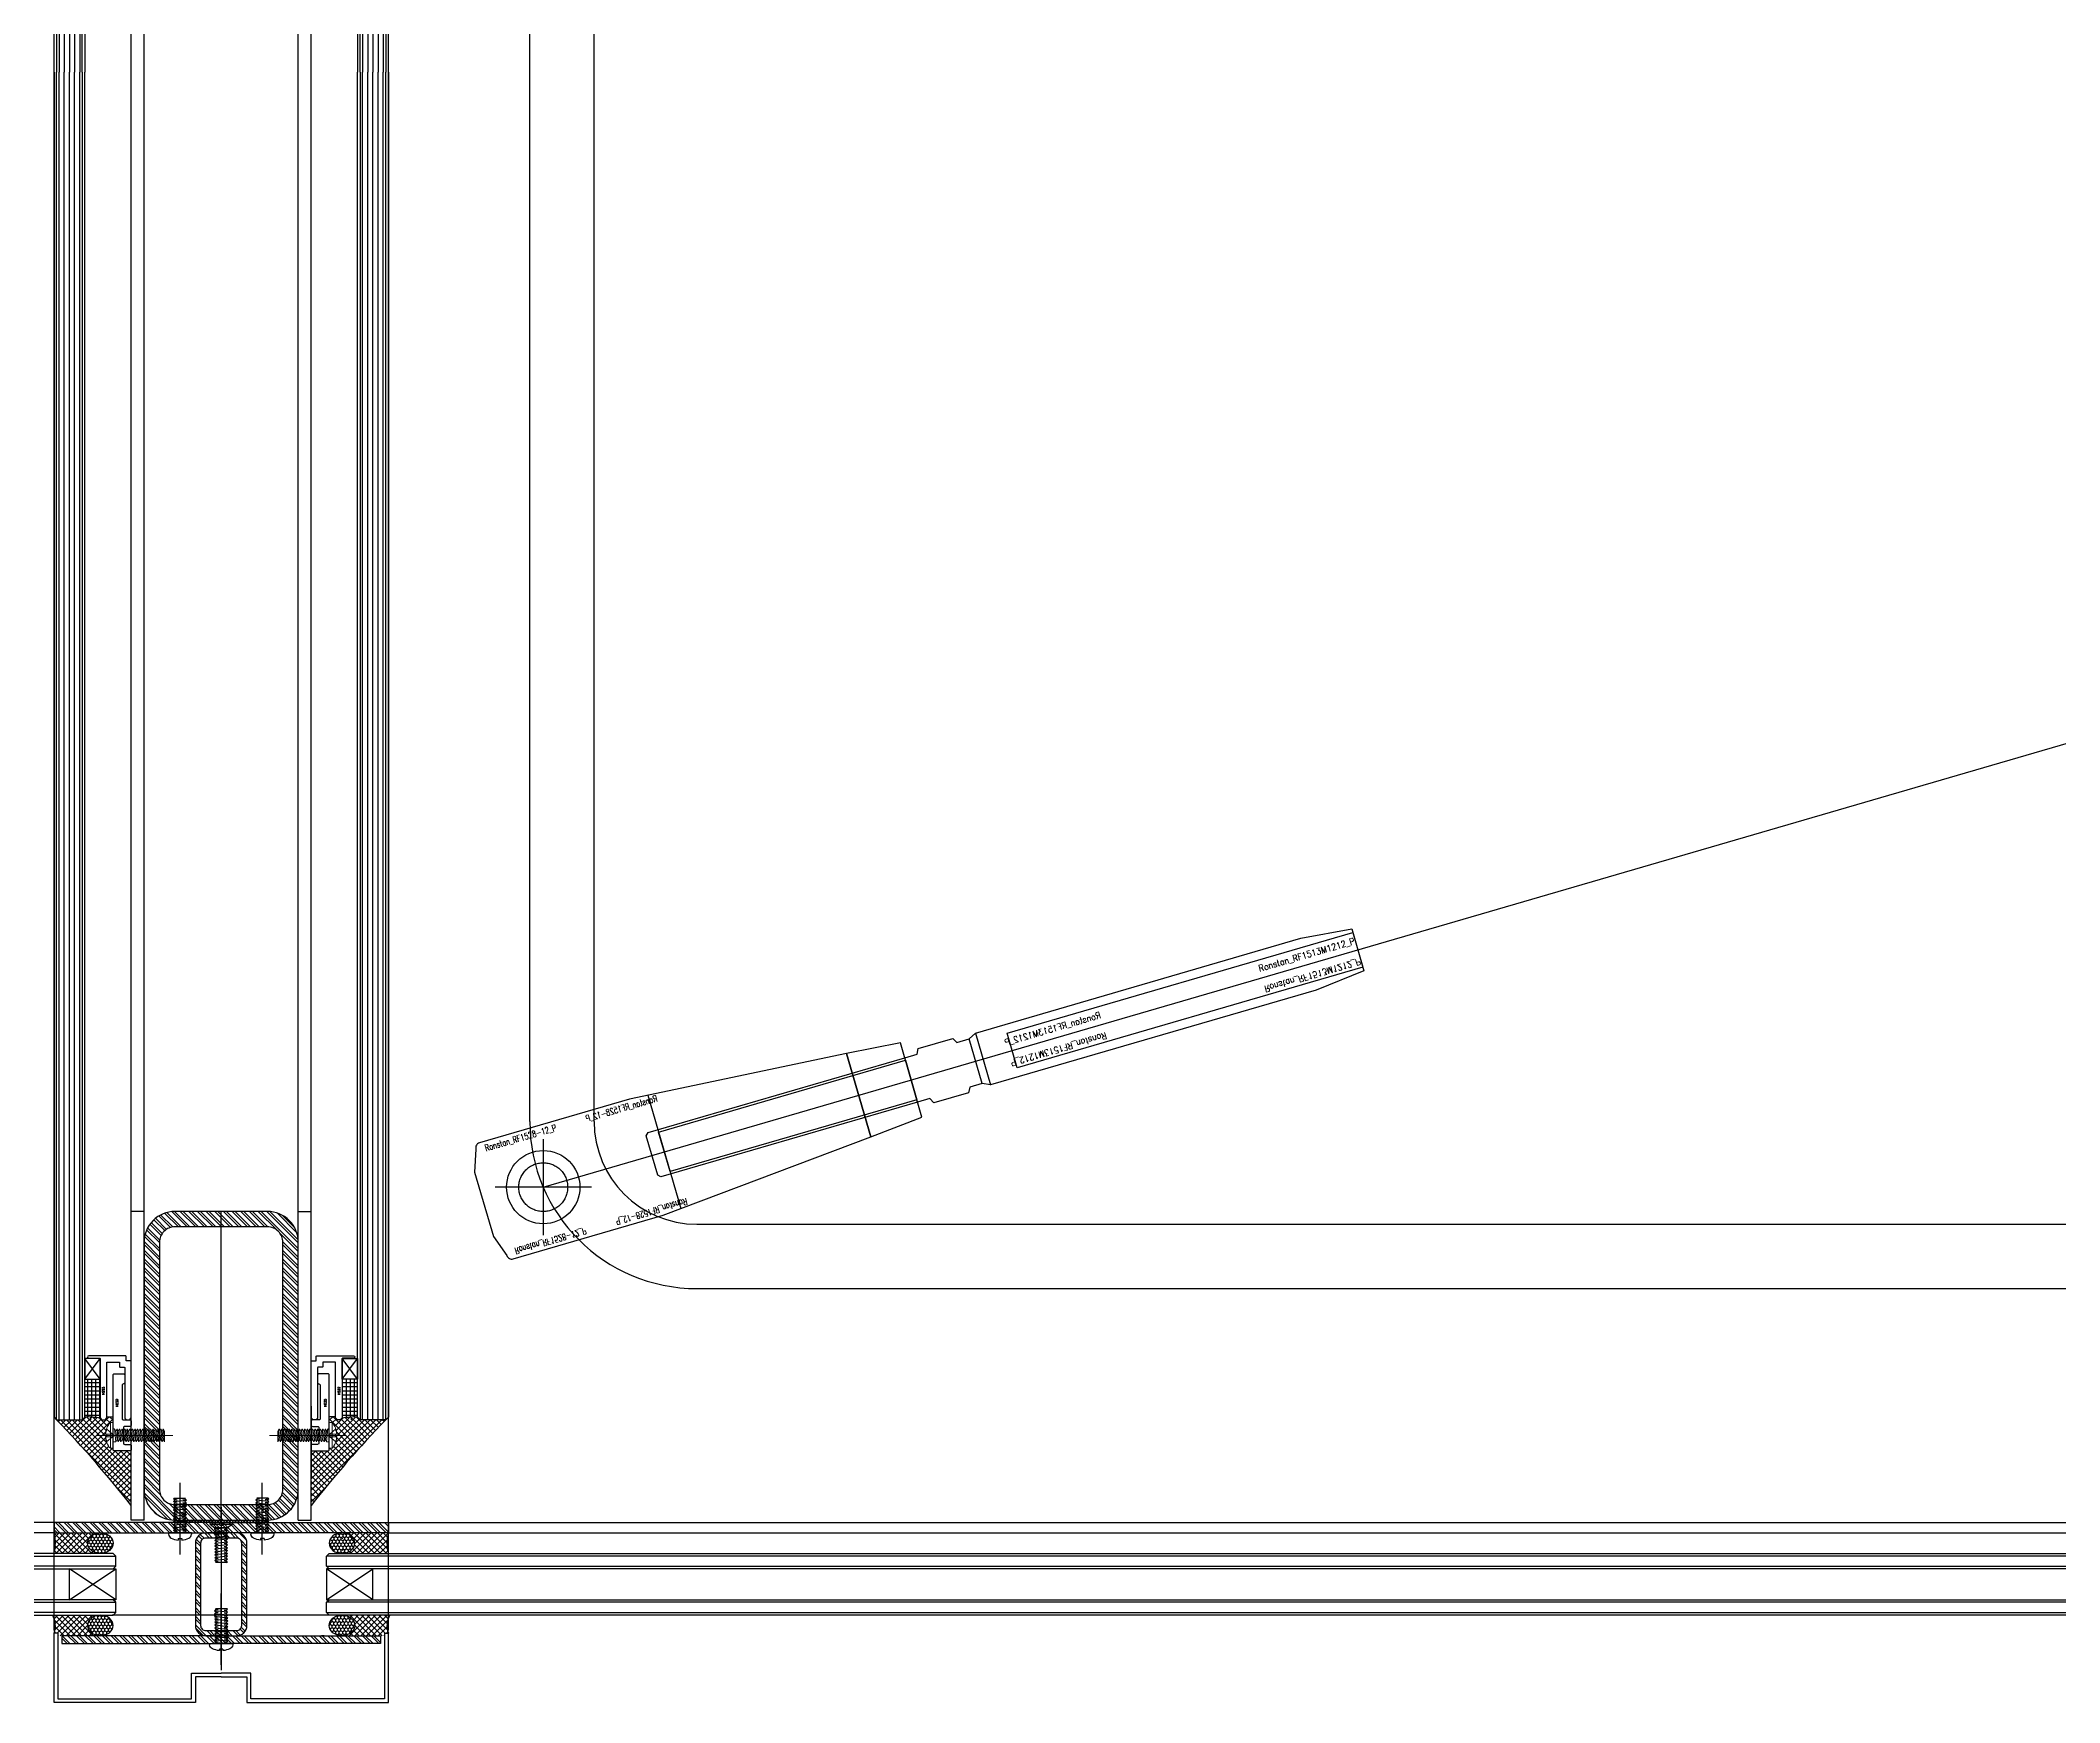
# Model space of a CAD drawing. Extents: x -163000 to 184253, y -124935 to 90032.
# Drawn here: x -119320 to -118535, y 34486 to 35132 of the extents above; entities that cross this region are included whole.
import ezdxf
from ezdxf.enums import TextEntityAlignment as Align

# ---------------------------------------------------------------- set-up
doc = ezdxf.new("R2010")
doc.units = 0
doc.header["$LTSCALE"] = 1000
doc.header["$MEASUREMENT"] = 0
doc.linetypes.add('CENTER', pattern=[2, 1.25, -0.25, 0.25, -0.25])
doc.linetypes.add('HIDDEN', pattern=[0.375, 0.25, -0.125])
doc.layers.get('0').update_dxf_attribs({"linetype": 'CONTINUOUS'})
for name, color, linetype, lineweight in [('0.25bC', 6, 'CONTINUOUS', 18), ('0.25bCEN', 1, 'CENTER', 18), ('0.25bH', 3, 'HIDDEN', 18)]:
    doc.layers.add(name, color=color, linetype=linetype, lineweight=lineweight)
for name, color, linetype in [('2', 7, 'CONTINUOUS'), ('5', 5, 'CENTER'), ('Aux (not print)', 11, 'CONTINUOUS'), ('Die No(Not Print)', 11, 'CONTINUOUS'), ('glass-p', 1, 'CONTINUOUS'), ('SS Cable', 9, 'CONTINUOUS'), ('Steel', 30, 'CONTINUOUS')]:
    doc.layers.add(name, color=color, linetype=linetype)
doc.styles.add('ROMANS', font='romans', dxfattribs={"width": 0.9})
doc.styles.add('ROMANT', font='romant')
pattern_1 = [(135, (-38877.6827, 67959.8847), (-1.122532015, -1.122532015), []), (225, (-38877.6827, 67959.8847), (1.122532015, -1.122532015), [])]
pattern_2 = [(45, (-199622.1108, 67959.8847), (1.122532015, -1.122532015), []), (315, (-199622.1108, 67959.8847), (-1.122532015, -1.122532015), [])]

# ---------------------------------------------------------------- blocks, each defined once
blk = doc.blocks.new('M5P-12')
at = {"layer": '2'}
for p, q in [((364.54, 386.28), (367.99, 386.28)), ((364.54, 385.78), (364.54, 386.28)), ((364.54, 385.78), (367.99, 385.78)), ((364.54, 385.78), (366.19, 384.48)), ((370.69, 384.48), (366.19, 383.98)), ((370.69, 384.48), (366.19, 384.48)), ((366.19, 383.98), (366.19, 384.48)), ((368.89, 384.28), (366.19, 383.98)), ((366.63, 383.53), (366.19, 383.98)), ((366.63, 383.53), (366.19, 382.98)), ((370.69, 383.48), (366.19, 382.98)), ((366.79, 382.55), (366.19, 382.98)), ((366.79, 382.55), (366.19, 381.98)), ((370.69, 382.48), (366.19, 381.98)), ((366.79, 381.55), (366.19, 381.98)), ((367.44, 383.62), (366.63, 383.53)), ((367.44, 383.62), (366.79, 383.55)), ((367.44, 382.62), (366.79, 382.55)), ((367.44, 381.62), (366.79, 381.55)), ((367.99, 385.38), (368.89, 385.38)), ((368.89, 386.28), (372.35, 386.28)), ((368.89, 385.78), (372.35, 385.78)), ((370.09, 383.91), (369.44, 383.84)), ((370.09, 383.91), (369.44, 383.84)), ((370.09, 382.91), (369.44, 382.84)), ((370.09, 381.91), (369.44, 381.84)), ((370.09, 383.91), (370.69, 384.48)), ((370.09, 383.91), (370.48, 384.28)), ((370.09, 383.91), (370.69, 383.48)), ((370.09, 382.91), (370.69, 383.48)), ((370.09, 382.91), (370.69, 382.48)), ((370.09, 381.91), (370.69, 382.48)), ((370.09, 381.91), (370.69, 381.48)), ((372.35, 385.78), (370.69, 384.48)), ((372.35, 385.78), (372.35, 386.28)), ((366.79, 381.55), (366.19, 380.98)), ((370.69, 381.48), (366.19, 380.98)), ((366.79, 380.55), (366.19, 380.98)), ((366.79, 380.55), (366.19, 379.98)), ((370.69, 380.48), (366.19, 379.98)), ((366.79, 379.55), (366.19, 379.98)), ((366.79, 379.55), (366.19, 378.98)), ((370.69, 379.48), (366.19, 378.98)), ((366.79, 378.55), (366.19, 378.98)), ((366.79, 378.55), (366.19, 377.98)), ((370.69, 378.48), (366.19, 377.98)), ((366.79, 377.55), (366.19, 377.98)), ((366.79, 377.55), (366.19, 376.98)), ((370.69, 377.48), (366.19, 376.98)), ((366.79, 376.55), (366.19, 376.98)), ((366.79, 376.55), (366.19, 375.98)), ((370.69, 376.48), (366.19, 375.98)), ((366.79, 375.55), (366.19, 375.98)), ((366.79, 375.55), (366.19, 374.98)), ((370.69, 375.48), (366.19, 374.98)), ((366.79, 374.55), (366.19, 374.98)), ((366.79, 374.55), (366.19, 373.98)), ((367.44, 380.62), (366.79, 380.55)), ((367.44, 379.62), (366.79, 379.55)), ((367.44, 378.62), (366.79, 378.55)), ((367.44, 377.62), (366.79, 377.55)), ((367.44, 376.62), (366.79, 376.55)), ((367.44, 375.62), (366.79, 375.55)), ((367.44, 374.62), (366.79, 374.55)), ((370.09, 380.91), (369.44, 380.84)), ((370.09, 379.91), (369.44, 379.84)), ((370.09, 378.91), (369.44, 378.84)), ((370.09, 377.91), (369.44, 377.84)), ((370.09, 376.91), (369.44, 376.84)), ((370.09, 375.91), (369.44, 375.84)), ((370.09, 374.91), (369.44, 374.84)), ((370.09, 380.91), (370.69, 381.48)), ((370.09, 380.91), (370.69, 380.48)), ((370.09, 379.91), (370.69, 380.48)), ((370.09, 379.91), (370.69, 379.48)), ((370.09, 378.91), (370.69, 379.48)), ((370.09, 378.91), (370.69, 378.48)), ((370.09, 377.91), (370.69, 378.48)), ((370.09, 377.91), (370.69, 377.48)), ((370.09, 376.91), (370.69, 377.48)), ((370.09, 376.91), (370.69, 376.48)), ((370.09, 375.91), (370.69, 376.48)), ((370.09, 375.91), (370.69, 375.48)), ((370.09, 374.91), (370.69, 375.48)), ((370.09, 374.91), (370.69, 374.48)), ((370.69, 374.48), (366.19, 373.98)), ((366.79, 373.55), (366.19, 373.98)), ((366.79, 373.55), (366.19, 372.98)), ((370.69, 373.48), (366.19, 372.98)), ((366.79, 372.55), (366.19, 372.98)), ((366.79, 372.55), (366.51, 372.28)), ((370.48, 372.28), (366.51, 372.28)), ((367.44, 373.62), (366.79, 373.55)), ((367.44, 372.62), (366.79, 372.55)), ((370.69, 372.48), (368.89, 372.28)), ((370.09, 373.91), (369.44, 373.84)), ((370.09, 372.91), (369.44, 372.84)), ((370.09, 373.91), (370.69, 374.48)), ((370.09, 373.91), (370.69, 373.48)), ((370.09, 372.91), (370.69, 373.48)), ((370.09, 372.91), (370.69, 372.48)), ((370.48, 372.28), (370.69, 372.48))]:
    blk.add_line(p, q, dxfattribs=at)
at = {"layer": '5', "color": 2}
blk.add_line((368.44, 391.72), (368.44, 364.55), dxfattribs=at)
at = {"layer": '5'}
for p, q in [((367.99, 385.38), (367.99, 386.28)), ((368.89, 385.38), (368.89, 386.28))]:
    blk.add_line(p, q, dxfattribs=at)
blk = doc.blocks.new('4.5')
at = {"layer": '2'}
for p, q in [((-226398.88, -193297.85), (-226399.49, -193298.42)), ((-226399.49, -193298.42), (-226394.98, -193297.92)), ((-226398.89, -193298.85), (-226399.49, -193298.42)), ((-226398.89, -193298.85), (-226399.49, -193299.42)), ((-226399.49, -193299.42), (-226394.99, -193298.92)), ((-226398.89, -193299.85), (-226399.49, -193299.42)), ((-226399.27, -193295.22), (-226399.48, -193295.42)), ((-226399.48, -193295.42), (-226397.68, -193295.22)), ((-226398.88, -193295.85), (-226399.48, -193295.42)), ((-226398.88, -193295.85), (-226399.48, -193296.42)), ((-226399.48, -193296.42), (-226394.98, -193295.92)), ((-226398.88, -193296.85), (-226399.48, -193296.42)), ((-226398.88, -193296.85), (-226399.48, -193297.42)), ((-226399.48, -193297.42), (-226394.98, -193296.92)), ((-226398.88, -193297.85), (-226399.48, -193297.42)), ((-226399.27, -193295.22), (-226395.3, -193295.22)), ((-226398.89, -193298.85), (-226398.24, -193298.78)), ((-226398.89, -193299.85), (-226398.24, -193299.78)), ((-226398.88, -193295.85), (-226398.23, -193295.78)), ((-226398.88, -193296.85), (-226398.23, -193296.78)), ((-226398.88, -193297.85), (-226398.23, -193297.78)), ((-226396.24, -193298.56), (-226395.59, -193298.48)), ((-226396.24, -193299.56), (-226395.59, -193299.48)), ((-226396.23, -193295.56), (-226395.58, -193295.48)), ((-226396.23, -193296.56), (-226395.58, -193296.48)), ((-226396.23, -193297.56), (-226395.58, -193297.48)), ((-226395.59, -193298.48), (-226394.98, -193297.92)), ((-226395.59, -193298.48), (-226394.99, -193298.92)), ((-226395.59, -193299.48), (-226394.99, -193298.92)), ((-226395.59, -193299.48), (-226394.99, -193299.92)), ((-226395.58, -193295.48), (-226395.3, -193295.22)), ((-226395.58, -193295.48), (-226394.98, -193295.92)), ((-226395.58, -193296.48), (-226394.98, -193295.92)), ((-226395.58, -193296.48), (-226394.98, -193296.92)), ((-226395.58, -193297.48), (-226394.98, -193296.92)), ((-226395.58, -193297.48), (-226394.98, -193297.92)), ((-226398.89, -193299.85), (-226399.49, -193300.42)), ((-226399.49, -193300.42), (-226394.99, -193299.92)), ((-226398.89, -193300.85), (-226399.49, -193300.42)), ((-226398.89, -193300.85), (-226399.49, -193301.42)), ((-226399.49, -193301.42), (-226394.99, -193300.92)), ((-226398.89, -193301.85), (-226399.49, -193301.42)), ((-226398.89, -193301.85), (-226399.49, -193302.42)), ((-226399.49, -193302.42), (-226394.99, -193301.92)), ((-226398.89, -193302.85), (-226399.49, -193302.42)), ((-226398.89, -193302.85), (-226399.49, -193303.42)), ((-226399.49, -193303.42), (-226394.99, -193302.92)), ((-226398.89, -193303.85), (-226399.49, -193303.42)), ((-226398.89, -193303.85), (-226399.49, -193304.42)), ((-226399.49, -193304.42), (-226394.99, -193303.92)), ((-226398.89, -193304.85), (-226399.49, -193304.42)), ((-226398.89, -193304.85), (-226399.49, -193305.42)), ((-226399.49, -193305.42), (-226394.99, -193304.92)), ((-226398.89, -193305.85), (-226399.49, -193305.42)), ((-226398.89, -193305.85), (-226399.49, -193306.42)), ((-226399.49, -193306.42), (-226394.99, -193305.92)), ((-226398.89, -193306.85), (-226399.49, -193306.42)), ((-226398.89, -193300.85), (-226398.24, -193300.78)), ((-226398.89, -193301.85), (-226398.24, -193301.78)), ((-226398.89, -193302.85), (-226398.24, -193302.78)), ((-226398.89, -193303.85), (-226398.24, -193303.78)), ((-226398.89, -193304.85), (-226398.24, -193304.78)), ((-226398.89, -193305.85), (-226398.24, -193305.78)), ((-226396.24, -193300.56), (-226395.59, -193300.48)), ((-226396.24, -193301.56), (-226395.59, -193301.48)), ((-226396.24, -193302.56), (-226395.59, -193302.48)), ((-226396.24, -193303.56), (-226395.59, -193303.48)), ((-226396.24, -193304.56), (-226395.59, -193304.48)), ((-226396.24, -193305.56), (-226395.59, -193305.48)), ((-226396.24, -193306.56), (-226395.59, -193306.48)), ((-226395.59, -193300.48), (-226394.99, -193299.92)), ((-226395.59, -193300.48), (-226394.99, -193300.92)), ((-226395.59, -193301.48), (-226394.99, -193300.92)), ((-226395.59, -193301.48), (-226394.99, -193301.92)), ((-226395.59, -193302.48), (-226394.99, -193301.92)), ((-226395.59, -193302.48), (-226394.99, -193302.92)), ((-226395.59, -193303.48), (-226394.99, -193302.92)), ((-226395.59, -193303.48), (-226394.99, -193303.92)), ((-226395.59, -193304.48), (-226394.99, -193303.92)), ((-226395.59, -193304.48), (-226394.99, -193304.92)), ((-226395.59, -193305.48), (-226394.99, -193304.92)), ((-226395.59, -193305.48), (-226394.99, -193305.92)), ((-226395.59, -193306.48), (-226394.99, -193305.92)), ((-226395.59, -193306.48), (-226394.99, -193306.92)), ((-226401.24, -193307.22), (-226401.24, -193307.72)), ((-226393.24, -193307.22), (-226401.24, -193307.22)), ((-226398.89, -193306.85), (-226399.28, -193307.22)), ((-226398.89, -193306.85), (-226398.24, -193306.78)), ((-226397.84, -193309.21), (-226396.64, -193309.21)), ((-226397.84, -193309.21), (-226397.84, -193309.69)), ((-226397.69, -193307.22), (-226394.99, -193306.92)), ((-226396.64, -193309.21), (-226396.64, -193309.69)), ((-226395.31, -193307.22), (-226394.99, -193306.92)), ((-226393.24, -193307.22), (-226393.24, -193307.72))]:
    blk.add_line(p, q, dxfattribs=at)
for centre, radius, start, end in [((-226399.49, -193307.45), 1.76, 188.64117, 243.49267), ((-226397.24, -193302.64), 7.08, 244.52349, 265.12164), ((-226397.24, -193302.64), 7.08, 274.84445, 295.4426), ((-226394.98, -193307.45), 1.76, 296.47342, 351.32493)]:
    blk.add_arc(centre, radius, start, end, dxfattribs=at)
at = {"layer": '5', "color": 2}
blk.add_line((-226397.24, -193314.66), (-226397.23, -193289.95), dxfattribs=at)
blk = doc.blocks.new('Ronstan_RF1528-12_P')
at = {"layer": 'Aux (not print)', "linetype": 'HIDDEN'}
blk.add_circle((0, 0), 9.5, dxfattribs=at)
at = {"layer": 'Aux (not print)'}
for p in [(0, 0), (149, 0)]:
    blk.add_point(p, dxfattribs=at)
at = {"layer": 'SS Cable', "color": 8, "linetype": 'HIDDEN'}
blk.add_line((49, 22.94), (49, -22.97), dxfattribs=at)
at = {"layer": 'SS Cable', "color": 0, "linetype": 'ByBlock'}
blk.add_lwpolyline([(-19, 23.5, 0.414214), (-21, 21.5), (-24, 13), (-24, -13), (-21, -21.53, 0.414214), (-19, -23.53), (41.72, -23.53), (127.76, -16.89), (127.76, 16.89), (41.72, 23.5)], format="xyb", close=True, dxfattribs=at)
blk.add_lwpolyline([(127.76, -16.89), (149, -15.01), (149, 15.01), (127.76, 16.89)], close=True, dxfattribs=at)
at = {"layer": 'SS Cable', "color": 8, "linetype": 'HIDDEN'}
blk.add_lwpolyline([(49, 8), (149, 8), (149, -8), (49, -8)], close=True, dxfattribs=at)
at = {"layer": 'Steel', "color": 8}
blk.add_circle((0, 0), 14.25, dxfattribs=at)
at = {"layer": 'Aux (not print)', "style": 'ROMANS', "width": 0.7}
for text_generation_flag, p in [(6, (-17.5, 19.63)), (4, (52.16, 19.63))]:
    blk.add_text('Ronstan_RF1528-12_P', height=2.5, rotation=180, dxfattribs=dict(at, text_generation_flag=text_generation_flag)).set_placement(p)
for text_generation_flag, p in [(4, (-17.5, -19.63)), (6, (52.16, -19.63))]:
    blk.add_text('Ronstan_RF1528-12_P', height=2.5, dxfattribs=dict(at, text_generation_flag=text_generation_flag)).set_placement(p)
blk = doc.blocks.new('Ronstan_RF1513M1212_P')
at = {"layer": 'Aux (not print)', "linetype": 'HIDDEN'}
blk.add_lwpolyline([(0, -9), (-103.95, -9), (-104.95, -8), (-104.95, 8), (-103.95, 9), (0, 9)], dxfattribs=at)
blk.add_lwpolyline([(180.92, -7), (40.92, -7), (40.92, 7), (180.92, 7)], close=True, dxfattribs=at)
at = {"layer": 'Aux (not print)'}
for p in [(0, 0), (180.92, 0)]:
    blk.add_point(p, dxfattribs=at)
at = {"layer": 'SS Cable', "linetype": 'ByBlock'}
blk.add_line((26.08, -9), (26.08, 9), dxfattribs=at)
blk.add_line((26.08, -9), (26.08, 9), dxfattribs=at)
at = {"layer": 'SS Cable', "color": 0, "linetype": 'ByBlock'}
for points in [[(0, 9), (5, 9), (6, 11), (20.08, 11), (21.08, 9), (26.08, 9), (29.08, 10.5), (160.92, 10.5), (180.92, 8.5), (180.92, -8.5), (160.92, -10.5), (29.08, -10.5), (26.08, -9), (21.08, -9), (20.08, -11), (6, -11), (5, -9), (0, -9)], [(26.08, 9), (29.08, 10.5), (29.08, -10.5), (26.08, -9)]]:
    blk.add_lwpolyline(points, close=True, dxfattribs=at)
at = {"layer": 'Die No(Not Print)', "extrusion": (0, 0, -1), "char_height": 2.5, "width": 32.6375, "attachment_point": 1, "style": 'ROMANS'}
for insert, text_direction in [((77.77, 5), (-1, 0, 0)), ((141.89, -5.83), (1, 0, 0))]:
    blk.add_mtext('Ronstan_RF1513M1212_P', dxfattribs=dict(at, insert=insert, text_direction=text_direction))
at = {"layer": 'Die No(Not Print)', "insert": (141.89, 5), "char_height": 2.5, "width": 32.6375, "attachment_point": 1, "style": 'ROMANS'}
blk.add_mtext('Ronstan_RF1513M1212_P', dxfattribs=at)
at = {"layer": 'Die No(Not Print)', "insert": (77.77, -5.83), "char_height": 2.5, "width": 32.6375, "attachment_point": 1, "rotation": 180, "style": 'ROMANS'}
blk.add_mtext('Ronstan_RF1513M1212_P', dxfattribs=at)
blk = doc.blocks.new('11')
at = {"layer": '0.25bC'}
for p, q in [((1102.68, 1209.74), (1103.54, 1210.24)), ((1107.68, 1210.24), (1102.68, 1209.74)), ((1103.54, 1209.24), (1102.68, 1209.74)), ((1103.54, 1209.24), (1102.68, 1209.74)), ((1107.68, 1209.24), (1102.68, 1208.74)), ((1102.68, 1208.74), (1103.54, 1209.24)), ((1103.54, 1210.24), (1107.68, 1210.24)), ((1107.68, 1210.24), (1106.81, 1209.74)), ((1106.81, 1209.74), (1107.68, 1209.24)), ((1107.68, 1209.24), (1106.81, 1208.74)), ((1103.54, 1208.24), (1102.68, 1208.74)), ((1107.68, 1208.24), (1102.68, 1207.74)), ((1102.68, 1207.74), (1103.54, 1208.24)), ((1103.54, 1207.24), (1102.68, 1207.74)), ((1103.54, 1207.24), (1102.68, 1207.74)), ((1107.68, 1207.24), (1102.68, 1206.74)), ((1102.68, 1206.74), (1103.54, 1207.24)), ((1102.68, 1206.74), (1103.54, 1207.24)), ((1103.54, 1206.24), (1102.68, 1206.74)), ((1103.54, 1206.24), (1102.68, 1206.74)), ((1102.68, 1205.74), (1103.54, 1206.24)), ((1107.68, 1206.24), (1102.68, 1205.74)), ((1103.54, 1205.24), (1102.68, 1205.74)), ((1103.54, 1205.24), (1102.68, 1205.74)), ((1107.68, 1205.24), (1102.68, 1204.74)), ((1102.68, 1204.74), (1103.54, 1205.24)), ((1103.54, 1204.24), (1102.68, 1204.74)), ((1107.68, 1204.24), (1102.68, 1203.74)), ((1102.68, 1203.74), (1103.54, 1204.24)), ((1103.54, 1203.24), (1102.68, 1203.74)), ((1103.54, 1203.24), (1102.68, 1203.74)), ((1107.68, 1203.24), (1102.68, 1202.74)), ((1102.68, 1202.74), (1103.54, 1203.24)), ((1102.68, 1202.74), (1103.54, 1203.24)), ((1103.54, 1202.24), (1102.68, 1202.74)), ((1107.68, 1202.24), (1102.68, 1201.74)), ((1102.68, 1201.74), (1103.54, 1202.24)), ((1103.54, 1201.24), (1102.68, 1201.74)), ((1106.81, 1208.74), (1107.68, 1208.24)), ((1107.68, 1208.24), (1106.81, 1207.74)), ((1106.81, 1207.74), (1107.68, 1207.24)), ((1107.68, 1207.24), (1106.81, 1206.74)), ((1106.81, 1206.74), (1107.68, 1206.24)), ((1107.68, 1206.24), (1106.81, 1205.74)), ((1106.81, 1205.74), (1107.68, 1205.24)), ((1107.68, 1205.24), (1106.81, 1204.74)), ((1106.81, 1204.74), (1107.68, 1204.24)), ((1107.68, 1204.24), (1106.81, 1203.74)), ((1106.81, 1203.74), (1107.68, 1203.24)), ((1106.81, 1203.74), (1107.68, 1203.24)), ((1107.68, 1203.24), (1106.81, 1202.74)), ((1106.81, 1202.74), (1107.68, 1202.24)), ((1107.68, 1202.24), (1106.81, 1201.74)), ((1106.81, 1201.74), (1107.68, 1201.24)), ((1107.68, 1201.24), (1102.68, 1200.74)), ((1102.68, 1200.74), (1103.54, 1201.24)), ((1103.54, 1200.24), (1102.68, 1200.74)), ((1102.68, 1199.74), (1107.68, 1200.24)), ((1102.68, 1199.74), (1103.54, 1200.24)), ((1103.54, 1199.24), (1102.68, 1199.74)), ((1102.68, 1198.74), (1107.68, 1199.24)), ((1102.68, 1198.74), (1103.54, 1199.24)), ((1103.54, 1198.24), (1102.68, 1198.74)), ((1103.54, 1198.24), (1102.68, 1198.74)), ((1107.68, 1198.24), (1102.68, 1197.74)), ((1102.68, 1197.74), (1103.54, 1198.24)), ((1102.68, 1197.74), (1103.54, 1198.24)), ((1103.54, 1197.24), (1102.68, 1197.74)), ((1107.68, 1197.24), (1102.68, 1196.74)), ((1102.68, 1196.74), (1103.54, 1197.24)), ((1103.54, 1196.24), (1102.68, 1196.74)), ((1107.68, 1196.24), (1102.68, 1195.74)), ((1102.68, 1195.74), (1103.54, 1196.24)), ((1103.54, 1195.24), (1102.68, 1195.74)), ((1102.68, 1194.74), (1107.68, 1195.24)), ((1102.68, 1194.74), (1103.54, 1195.24)), ((1103.54, 1194.24), (1102.68, 1194.74)), ((1102.68, 1193.74), (1107.68, 1194.24)), ((1102.68, 1193.74), (1103.54, 1194.24)), ((1103.54, 1193.24), (1102.68, 1193.74)), ((1107.68, 1201.24), (1106.81, 1200.74)), ((1106.81, 1200.74), (1107.68, 1200.24)), ((1107.68, 1200.24), (1106.81, 1199.74)), ((1106.81, 1199.74), (1107.68, 1199.24)), ((1107.68, 1199.24), (1106.81, 1198.74)), ((1106.81, 1198.74), (1107.68, 1198.24)), ((1106.81, 1198.74), (1107.68, 1198.24)), ((1107.68, 1198.24), (1106.81, 1197.74)), ((1106.81, 1197.74), (1107.68, 1197.24)), ((1107.68, 1197.24), (1106.81, 1196.74)), ((1106.81, 1196.74), (1107.68, 1196.24)), ((1107.68, 1196.24), (1106.81, 1195.74)), ((1106.81, 1195.74), (1107.68, 1195.24)), ((1107.68, 1195.24), (1106.81, 1194.74)), ((1106.81, 1194.74), (1107.68, 1194.24)), ((1107.68, 1194.24), (1106.81, 1193.74)), ((1106.81, 1193.74), (1107.68, 1193.24)), ((1110.18, 1189.15), (1100.18, 1189.15)), ((1102.68, 1192.74), (1107.68, 1193.24)), ((1102.68, 1192.74), (1103.54, 1193.24)), ((1103.54, 1192.24), (1102.68, 1192.74)), ((1107.68, 1192.24), (1102.68, 1191.74)), ((1102.68, 1191.74), (1103.54, 1192.24)), ((1103.54, 1191.24), (1102.68, 1191.74)), ((1102.68, 1190.74), (1107.68, 1191.24)), ((1102.68, 1190.74), (1103.54, 1191.24)), ((1102.68, 1190.24), (1102.68, 1190.74)), ((1107.68, 1193.24), (1106.81, 1192.74)), ((1106.81, 1192.74), (1107.68, 1192.24)), ((1107.68, 1192.24), (1106.81, 1191.74)), ((1106.81, 1191.74), (1107.68, 1191.24)), ((1107.68, 1191.24), (1107.68, 1190.24))]:
    blk.add_line(p, q, dxfattribs=at)
blk.add_lwpolyline([(1100.18, 1189.15), (1100.18, 1190.24), (1110.18, 1190.24), (1110.18, 1189.15, -0.167288), (1105.68, 1187.26), (1105.68, 1187.76), (1104.68, 1187.76), (1104.68, 1187.26, -0.167288)], format="xyb", close=True, dxfattribs=at)
for start, end in [(241.32628, 264.26083), (275.73917, 298.67372)]:
    blk.add_arc((1105.18, 1192.24), 5, start, end, dxfattribs=at)
at = {"layer": '0.25bCEN', "ltscale": 0.05}
for p, q in [((1106.81, 1209.74), (1103.54, 1209.24)), ((1106.81, 1208.74), (1103.54, 1208.24)), ((1106.81, 1207.74), (1103.54, 1207.24)), ((1106.81, 1207.74), (1103.54, 1207.24)), ((1106.81, 1206.74), (1103.54, 1206.24)), ((1106.81, 1206.74), (1103.54, 1206.24)), ((1106.81, 1205.74), (1103.54, 1205.24)), ((1106.81, 1204.74), (1103.54, 1204.24)), ((1106.81, 1203.74), (1103.54, 1203.24)), ((1106.81, 1203.74), (1103.54, 1203.24)), ((1106.81, 1202.74), (1103.54, 1202.24)), ((1106.81, 1201.74), (1103.54, 1201.24)), ((1103.54, 1200.24), (1106.81, 1200.74)), ((1106.81, 1199.74), (1103.54, 1199.24)), ((1106.81, 1198.74), (1103.54, 1198.24)), ((1106.81, 1198.74), (1103.54, 1198.24)), ((1106.81, 1197.74), (1103.54, 1197.24)), ((1106.81, 1196.74), (1103.54, 1196.24)), ((1103.54, 1195.24), (1106.81, 1195.74)), ((1106.81, 1194.74), (1103.54, 1194.24)), ((1106.81, 1193.74), (1103.54, 1193.24)), ((1103.54, 1192.24), (1106.81, 1192.74)), ((1103.54, 1191.24), (1106.81, 1191.74))]:
    blk.add_line(p, q, dxfattribs=at)
at = {"layer": '0.25bCEN', "ltscale": 0.2}
blk.add_line((1105.18, 1183.62), (1105.18, 1213.41), dxfattribs=at)
at = {"layer": '0.25bH', "ltscale": 0.1}
for p, q in [((1104.68, 1189.94), (1102.63, 1187.69)), ((1105.68, 1189.94), (1104.68, 1189.94)), ((1104.68, 1187.76), (1104.68, 1189.94)), ((1105.68, 1187.76), (1105.68, 1189.94)), ((1107.72, 1187.69), (1105.68, 1189.94))]:
    blk.add_line(p, q, dxfattribs=at)
blk.add_lwpolyline([(1104.68, 1189.94), (1105.18, 1190.24), (1105.68, 1189.94)], dxfattribs=at)
blk = doc.blocks.new('s2118a')
at = {"layer": 'glass-p'}
h = blk.add_hatch(dxfattribs=at)
h.set_pattern_fill('ANSI32', color=256, scale=0.25, angle=90, style=0)
h.set_pattern_definition([(135, (-38773.6782, 67639.3086), (-1.68379802, -1.68379802), []), (135, (-38773.6782, 67640.4311), (-1.68379802, -1.68379802), [])])
h.paths.add_polyline_path([(-119267.897, 34677.132, 0.4142136), (-119279.897, 34665.132), (-119279.897, 34569.132, 0.4142136), (-119267.897, 34557.132), (-119231.897, 34557.132, 0.4142136), (-119219.897, 34569.132), (-119219.897, 34665.132, 0.4142136), (-119231.897, 34677.132)])
h.paths.add_polyline_path([(-119267.897, 34563.132, -0.4142136), (-119273.897, 34569.132), (-119273.897, 34665.132, -0.4142136), (-119267.897, 34671.132), (-119231.897, 34671.132, -0.4142136), (-119225.897, 34665.132), (-119225.897, 34569.132, -0.4142136), (-119231.897, 34563.132)], flags=16)
h = blk.add_hatch(dxfattribs=at)
h.set_pattern_fill('NET', color=256, scale=0.5, angle=90, style=0)
h.set_pattern_definition([(270, (-120247.927, 23471.0914), (1.5875, -1e-16), []), (360, (-120247.927, 23471.0914), (2e-16, 1.5875), [])])
h.paths.add_polyline_path([(-119296.897, 34611.932), (-119302.897, 34611.932), (-119302.897, 34597.132, -0.0827625), (-119296.897, 34596.632)])
h = blk.add_hatch(dxfattribs=at)
h.set_pattern_fill('NET', color=256, scale=0.5, angle=90, style=0)
h.set_pattern_definition([(270, (-118251.8664, 23471.0914), (-1.5875, 1e-16), []), (180, (-118251.8664, 23471.0914), (0, 1.5875), [])])
h.paths.add_polyline_path([(-119202.897, 34611.932), (-119196.897, 34611.932), (-119196.897, 34597.132, 0.0827625), (-119202.897, 34596.632)])
h = blk.add_hatch(dxfattribs=at)
h.set_pattern_fill('ANSI37', color=256, scale=0.5, angle=90, style=0)
h.set_pattern_definition([(45, (-198100.6955, 60147.2903), (1.122532015, -1.122532015), []), (315, (-198100.6955, 60147.2903), (-1.122532015, -1.122532015), [])])
h.paths.add_polyline_path([(-119292.987, 34585.032), (-119291.897, 34585.032), (-119291.897, 34584.532, 0.4142136), (-119291.397, 34584.032), (-119285.397, 34584.032, 0.4142136), (-119284.897, 34584.532), (-119284.897, 34562.741, 0.0268014), (-119313.897, 34596.132), (-119303.897, 34596.132), (-119302.897, 34597.132, -0.0858761), (-119296.678, 34596.575, 0.7369658), (-119294.397, 34597.282), (-119291.897, 34597.282), (-119291.897, 34595.032), (-119292.987, 34595.032, 0.1672877), (-119294.88, 34590.532), (-119294.38, 34590.532), (-119294.38, 34589.532), (-119294.88, 34589.532, 0.1672877)])
h = blk.add_hatch(dxfattribs=at)
h.set_pattern_fill('ANSI37', color=256, scale=0.5, angle=90, style=0)
h.set_pattern_definition([(135, (-40399.098, 60147.2903), (-1.122532015, -1.122532015), []), (225, (-40399.098, 60147.2903), (1.122532015, -1.122532015), [])])
h.paths.add_polyline_path([(-119206.807, 34585.032), (-119207.897, 34585.032), (-119207.897, 34584.532, -0.4142136), (-119208.397, 34584.032), (-119214.397, 34584.032, -0.4142136), (-119214.897, 34584.532), (-119214.897, 34562.741, -0.0268014), (-119185.897, 34596.132), (-119195.897, 34596.132), (-119196.897, 34597.132, 0.0858761), (-119203.116, 34596.575, -0.7369658), (-119205.397, 34597.282), (-119207.897, 34597.282), (-119207.897, 34595.032), (-119206.807, 34595.032, -0.1672877), (-119204.913, 34590.532), (-119205.413, 34590.532), (-119205.413, 34589.532), (-119204.913, 34589.532, -0.1672877)])
h = blk.add_hatch(dxfattribs=at)
h.set_pattern_fill('ANSI32', color=256, scale=0.25, angle=90, style=0)
h.set_pattern_definition([(135, (-39981.8641, 67846.1734), (-1.68379802, -1.68379802), []), (135, (-39981.8641, 67847.296), (-1.68379802, -1.68379802), [])])
h.paths.add_polyline_path([(-119314.897, 34556.132), (-119314.897, 34552.132), (-119249.897, 34552.132), (-119184.897, 34552.132), (-119184.897, 34556.132), (-119249.897, 34556.132)])
h = blk.add_hatch(dxfattribs=at)
h.set_pattern_fill('ANSI31', color=256, scale=0.25, angle=90, style=0)
h.set_pattern_definition([(135, (-38877.6827, 67960.8847), (-0.5612660076, -0.5612660076), [])])
h.paths.add_polyline_path([(-119249.897, 34557.132), (-119249.897, 34556.132), (-119231.897, 34556.132), (-119231.897, 34557.132)])
h.paths.add_polyline_path([(-119267.897, 34557.132), (-119267.897, 34556.132), (-119249.897, 34556.132), (-119249.897, 34557.132)])
h = blk.add_hatch(dxfattribs=at)
h.set_pattern_fill('ANSI37', color=256, scale=0.5, angle=90, style=0)
h.set_pattern_definition(pattern_2)
edge = h.paths.add_edge_path()
edge.add_arc((-119329.277, 34548.132), 14.926, 344.455131, 375.544869)
edge.add_line((-119314.897, 34552.132), (-119297.327, 34552.132))
edge.add_ellipse((-119296.854, 34548.132), major_axis=(-4.957, 0), ratio=0.8069186, start_angle=270, end_angle=450, ccw=False)
edge.add_line((-119297.327, 34544.132), (-119314.897, 34544.132))
h = blk.add_hatch(dxfattribs=at)
h.set_pattern_fill('HONEY', color=256, scale=0.25, angle=90, style=0)
h.set_pattern_definition([(270, (-199622.1108, 1104.3795), (0.6874075, -1.190625), [0.79375, -1.5875]), (30, (-199622.1108, 1104.3795), (0.6874077464, 1.190624858), [0.79375, -1.5875]), (330, (-199622.1108, 1104.3795), (1.3748152464, -1.42e-07), [-1.5875, 0.79375])])
edge = h.paths.add_edge_path()
edge.add_ellipse((-119296.854, 34548.132), major_axis=(-4.957, 0), ratio=0.8069186, start_angle=0, end_angle=360)
h = blk.add_hatch(dxfattribs=at)
h.set_pattern_fill('ANSI32', color=256, scale=0.25, angle=90, style=0)
h.set_pattern_definition([(135, (-38851.6796, 68130.4415), (-1.68379802, -1.68379802), []), (135, (-38851.6796, 68131.564), (-1.68379802, -1.68379802), [])])
h.paths.add_polyline_path([(-119259.897, 34548.132), (-119259.897, 34516.132, 0.4142136), (-119255.897, 34512.132), (-119243.897, 34512.132, 0.4142136), (-119239.897, 34516.132), (-119239.897, 34548.132, 0.4142136), (-119243.897, 34552.132), (-119255.897, 34552.132, 0.4142136)])
h.paths.add_polyline_path([(-119257.897, 34548.132, -0.4142136), (-119255.897, 34550.132), (-119243.897, 34550.132, -0.4142136), (-119241.897, 34548.132), (-119241.897, 34516.132, -0.4142136), (-119243.897, 34514.132), (-119255.897, 34514.132, -0.4142136), (-119257.897, 34516.132)], flags=16)
h = blk.add_hatch(dxfattribs=at)
h.set_pattern_fill('HONEY', color=256, scale=0.25, angle=90, style=0)
h.set_pattern_definition([(270, (-38877.6827, 1104.3795), (-0.6874075, -1.190625), [0.79375, -1.5875]), (150, (-38877.6827, 1104.3795), (-0.6874077464, 1.190624858), [0.79375, -1.5875]), (210, (-38877.6827, 1104.3795), (-1.3748152464, -1.42e-07), [-1.5875, 0.79375])])
edge = h.paths.add_edge_path()
edge.add_ellipse((-119202.94, 34548.132), major_axis=(4.957, 0), ratio=0.8069186, start_angle=0, end_angle=360, ccw=False)
h = blk.add_hatch(dxfattribs=at)
h.set_pattern_fill('ANSI37', color=256, scale=0.5, angle=90, style=0)
h.set_pattern_definition(pattern_1)
edge = h.paths.add_edge_path()
edge.add_arc((-119170.517, 34548.132), 14.926, 164.455131, 195.544869, ccw=False)
edge.add_line((-119184.897, 34552.132), (-119202.466, 34552.132))
edge.add_ellipse((-119202.94, 34548.132), major_axis=(4.957, 0), ratio=0.8069186, start_angle=-90, end_angle=90)
edge.add_line((-119202.466, 34544.132), (-119184.897, 34544.132))
h = blk.add_hatch(dxfattribs=at)
h.set_pattern_fill('ANSI37', color=256, scale=0.5, angle=90, style=0)
h.set_pattern_definition(pattern_2)
edge = h.paths.add_edge_path()
edge.add_ellipse((-119296.854, 34516.132), major_axis=(-4.957, 0), ratio=0.8069186, start_angle=-90, end_angle=90)
edge.add_line((-119296.854, 34512.132), (-119311.897, 34512.132))
edge.add_line((-119311.897, 34512.132), (-119313.397, 34512.132))
edge.add_line((-119313.397, 34512.132), (-119313.397, 34513.132))
edge.add_line((-119313.397, 34513.132), (-119314.897, 34513.132))
edge.add_arc((-119322.532, 34516.011), 8.16, 339.343567, 380.656433)
edge.add_line((-119314.897, 34518.889), (-119314.897, 34520.132))
edge.add_line((-119314.897, 34520.132), (-119296.854, 34520.132))
h.paths.add_polyline_path([(-119314.897, 34520.132), (-119314.897, 34518.889, 0.0422637), (-119315.489, 34520.132)])
h = blk.add_hatch(dxfattribs=at)
h.set_pattern_fill('HONEY', color=256, scale=0.25, angle=90, style=0)
h.set_pattern_definition([(90, (-199622.1108, 67959.8847), (0.6874075, 1.190625), [0.79375, -1.5875]), (330, (-199622.1108, 67959.8847), (0.6874077464, -1.190624858), [0.79375, -1.5875]), (30, (-199622.1108, 67959.8847), (1.3748152464, 1.42e-07), [-1.5875, 0.79375])])
edge = h.paths.add_edge_path()
edge.add_ellipse((-119296.854, 34516.132), major_axis=(-4.957, 0), ratio=0.8069186, start_angle=0, end_angle=360, ccw=False)
h = blk.add_hatch(dxfattribs=at)
h.set_pattern_fill('HONEY', color=256, scale=0.25, angle=90, style=0)
h.set_pattern_definition([(90, (-38877.6827, 67959.8847), (-0.6874075, 1.190625), [0.79375, -1.5875]), (210, (-38877.6827, 67959.8847), (-0.6874077464, -1.190624858), [0.79375, -1.5875]), (150, (-38877.6827, 67959.8847), (-1.3748152464, 1.42e-07), [-1.5875, 0.79375])])
edge = h.paths.add_edge_path()
edge.add_ellipse((-119202.94, 34516.132), major_axis=(4.957, 0), ratio=0.8069186, start_angle=0, end_angle=360)
h = blk.add_hatch(dxfattribs=at)
h.set_pattern_fill('ANSI37', color=256, scale=0.5, angle=90, style=0)
h.set_pattern_definition(pattern_1)
edge = h.paths.add_edge_path()
edge.add_ellipse((-119202.94, 34516.132), major_axis=(4.957, 0), ratio=0.8069186, start_angle=270, end_angle=450, ccw=False)
edge.add_line((-119202.94, 34512.132), (-119187.897, 34512.132))
edge.add_line((-119187.897, 34512.132), (-119186.397, 34512.132))
edge.add_line((-119186.397, 34512.132), (-119186.397, 34513.132))
edge.add_line((-119186.397, 34513.132), (-119184.897, 34513.132))
edge.add_arc((-119177.261, 34516.011), 8.16, 159.343567, 200.656433, ccw=False)
edge.add_line((-119184.897, 34518.889), (-119184.897, 34520.132))
edge.add_line((-119184.897, 34520.132), (-119202.94, 34520.132))
h.paths.add_polyline_path([(-119184.897, 34520.132), (-119184.897, 34518.889, -0.0422637), (-119184.304, 34520.132)])
h = blk.add_hatch(dxfattribs=at)
h.set_pattern_fill('ANSI32', color=256, scale=0.25, angle=90, style=0)
h.set_pattern_definition([(135, (-38850.9437, 68164.5955), (-1.68379802, -1.68379802), []), (135, (-38850.9437, 68165.718), (-1.68379802, -1.68379802), [])])
h.paths.add_polyline_path([(-119311.897, 34512.132), (-119311.897, 34509.132), (-119249.897, 34509.132), (-119187.897, 34509.132), (-119187.897, 34512.132), (-119249.897, 34512.132)])
for p, q in [((-119314.897, 35120.132), (-119314.897, 35719.132)), ((-119313.897, 35720.132), (-119313.897, 35120.132)), ((-119312.897, 35720.132), (-119312.897, 35120.132)), ((-119310.897, 35720.132), (-119310.897, 35120.132)), ((-119308.897, 35720.132), (-119308.897, 35120.132)), ((-119306.897, 35720.132), (-119306.897, 35120.132)), ((-119304.897, 35720.132), (-119304.897, 35120.132)), ((-119303.897, 35120.132), (-119303.897, 35720.132)), ((-119302.897, 35719.132), (-119302.897, 35120.132)), ((-119196.897, 35719.132), (-119196.897, 35120.132)), ((-119195.897, 35120.132), (-119195.897, 35720.132)), ((-119194.897, 35720.132), (-119194.897, 35120.132)), ((-119192.897, 35720.132), (-119192.897, 35120.132)), ((-119190.897, 35720.132), (-119190.897, 35120.132)), ((-119188.897, 35720.132), (-119188.897, 35120.132)), ((-119186.897, 35720.132), (-119186.897, 35120.132)), ((-119185.897, 35720.132), (-119185.897, 35120.132)), ((-119184.897, 35120.132), (-119184.897, 35719.132)), ((-119284.897, 35120.132), (-119284.897, 35589.106)), ((-119279.897, 35120.132), (-119279.897, 35589.106)), ((-119219.897, 35120.132), (-119219.897, 35589.106)), ((-119214.897, 35120.132), (-119214.897, 35589.106)), ((-119129.897, 35120.132), (-119129.897, 35573.006)), ((-119129.897, 35120.132), (-119129.897, 35573.006)), ((-119104.897, 35120.132), (-119104.897, 35543.153)), ((-119314.897, 34514.132), (-119314.897, 35120.132)), ((-119314.897, 35120.132), (-119314.897, 34597.132)), ((-119313.897, 34596.132), (-119313.897, 35120.132)), ((-119312.897, 34596.132), (-119312.897, 35120.132)), ((-119310.897, 34596.132), (-119310.897, 35120.132)), ((-119308.897, 34596.132), (-119308.897, 35120.132)), ((-119306.897, 34596.132), (-119306.897, 35120.132)), ((-119304.897, 34596.132), (-119304.897, 35120.132)), ((-119303.897, 35120.132), (-119303.897, 34596.132)), ((-119302.897, 34597.132), (-119302.897, 35120.132)), ((-119284.897, 34557.132), (-119284.897, 35120.132)), ((-119279.897, 34557.132), (-119279.897, 35120.132)), ((-119219.897, 34557.132), (-119219.897, 35120.132)), ((-119214.897, 34557.132), (-119214.897, 35120.132)), ((-119196.897, 34597.132), (-119196.897, 35120.132)), ((-119195.897, 35120.132), (-119195.897, 34596.132)), ((-119194.897, 34596.132), (-119194.897, 35120.132)), ((-119192.897, 34596.132), (-119192.897, 35120.132)), ((-119190.897, 34596.132), (-119190.897, 35120.132)), ((-119188.897, 34596.132), (-119188.897, 35120.132)), ((-119186.897, 34596.132), (-119186.897, 35120.132)), ((-119185.897, 34596.132), (-119185.897, 35120.132)), ((-119184.897, 34514.132), (-119184.897, 35120.132)), ((-119184.897, 35120.132), (-119184.897, 34597.132)), ((-119129.897, 34712.132), (-119129.897, 35120.132)), ((-119104.897, 34712.132), (-119104.897, 35120.132)), ((-119124.657, 34686.564), (-117749.898, 35087.072)), ((-119124.657, 34705.268), (-119124.657, 34667.86)), ((-119105.953, 34686.564), (-119143.361, 34686.564)), ((-119279.897, 34677.132), (-119284.897, 34677.132)), ((-119249.897, 34557.132), (-119249.897, 34677.132)), ((-119219.897, 34677.132), (-119214.897, 34677.132)), ((-119064.897, 34672.132), (-117749.898, 34672.132)), ((-119064.897, 34647.132), (-117749.898, 34647.132)), ((-119302.897, 34611.932), (-119296.897, 34619.932)), ((-119296.897, 34611.932), (-119302.897, 34619.932)), ((-119196.897, 34611.932), (-119202.897, 34619.932)), ((-119202.897, 34611.932), (-119196.897, 34619.932)), ((-119314.897, 34597.132), (-119313.897, 34596.132)), ((-119313.897, 34596.132), (-119303.897, 34596.132)), ((-119302.897, 34597.132), (-119303.897, 34596.132)), ((-119300.566, 34596.132), (-119300.516, 34597.172)), ((-119294.397, 34597.282), (-119291.897, 34597.282)), ((-119214.897, 34601.414), (-119214.897, 34574.069)), ((-119205.397, 34597.282), (-119207.897, 34597.282)), ((-119199.228, 34596.132), (-119199.278, 34597.172)), ((-119196.897, 34597.132), (-119195.897, 34596.132)), ((-119185.897, 34596.132), (-119195.897, 34596.132)), ((-119184.897, 34597.132), (-119185.897, 34596.132)), ((-119314.897, 34556.132), (-120749.895, 34556.132)), ((-119249.897, 34556.132), (-119314.897, 34556.132)), ((-119314.897, 34556.132), (-119314.897, 34552.132)), ((-119279.897, 34557.132), (-119284.897, 34557.132)), ((-119267.897, 34556.132), (-119267.897, 34557.132)), ((-119249.397, 34556.132), (-119250.397, 34556.132)), ((-119249.897, 34556.132), (-119184.897, 34556.132)), ((-119231.897, 34556.132), (-119231.897, 34557.132)), ((-119219.897, 34557.132), (-119214.897, 34557.132)), ((-119184.897, 34556.132), (-119184.897, 34552.132)), ((-119184.897, 34556.132), (-117749.898, 34556.132)), ((-119314.897, 34552.132), (-120749.895, 34552.132)), ((-119314.897, 34552.132), (-119249.897, 34552.132)), ((-119264.397, 34553.132), (-119263.397, 34553.132)), ((-119249.897, 34554.132), (-119249.897, 34498.808)), ((-119184.897, 34552.132), (-119249.897, 34552.132)), ((-119184.897, 34552.132), (-117749.898, 34552.132)), ((-120749.895, 34543.132), (-119290.897, 34543.132)), ((-119290.897, 34539.132), (-120749.895, 34539.132)), ((-117749.898, 34543.132), (-119208.897, 34543.132)), ((-119208.897, 34539.132), (-117749.898, 34539.132)), ((-120749.895, 34525.132), (-119290.897, 34525.132)), ((-117749.898, 34525.132), (-119208.897, 34525.132)), ((-119290.897, 34521.132), (-120749.895, 34521.132)), ((-119207.897, 34520.132), (-119292.225, 34520.132)), ((-119208.897, 34521.132), (-117749.898, 34521.132)), ((-119314.897, 34486.132), (-119314.897, 34513.132)), ((-119313.397, 34513.132), (-119314.897, 34513.132)), ((-119313.397, 34513.132), (-119313.397, 34487.632)), ((-119249.897, 34512.132), (-119311.897, 34512.132)), ((-119311.897, 34512.132), (-119311.897, 34509.132)), ((-119311.897, 34509.132), (-119249.897, 34509.132)), ((-119249.897, 34512.132), (-119187.897, 34512.132)), ((-119187.897, 34509.132), (-119249.897, 34509.132)), ((-119209.897, 34512.132), (-119210.897, 34512.132)), ((-119210.897, 34512.132), (-119209.897, 34512.132)), ((-119209.897, 34512.132), (-119210.897, 34512.132)), ((-119187.897, 34512.132), (-119187.897, 34509.132)), ((-119186.397, 34513.132), (-119186.397, 34487.632)), ((-119186.397, 34513.132), (-119184.897, 34513.132)), ((-119184.897, 34486.132), (-119184.897, 34513.132)), ((-119261.397, 34487.632), (-119261.397, 34497.632)), ((-119261.397, 34497.632), (-119249.897, 34497.632)), ((-119249.897, 34496.132), (-119259.897, 34496.132)), ((-119259.897, 34496.132), (-119259.897, 34486.132)), ((-119238.397, 34497.632), (-119249.897, 34497.632)), ((-119249.897, 34496.132), (-119239.897, 34496.132)), ((-119239.897, 34496.132), (-119239.897, 34486.132)), ((-119238.397, 34487.632), (-119238.397, 34497.632)), ((-119259.897, 34486.132), (-119314.897, 34486.132)), ((-119313.397, 34487.632), (-119261.397, 34487.632)), ((-119239.897, 34486.132), (-119184.897, 34486.132)), ((-119186.397, 34487.632), (-119238.397, 34487.632))]:
    blk.add_line(p, q, dxfattribs=at)
for points in [[(-119219.897, 34665.132, 0.4142136), (-119231.897, 34677.132), (-119267.897, 34677.132, 0.4142136), (-119279.897, 34665.132), (-119279.897, 34569.132, 0.4142136), (-119267.897, 34557.132), (-119231.897, 34557.132, 0.4142136), (-119219.897, 34569.132)], [(-119225.897, 34665.132, 0.4142136), (-119231.897, 34671.132), (-119267.897, 34671.132, 0.4142136), (-119273.897, 34665.132), (-119273.897, 34569.132, 0.4142136), (-119267.897, 34563.132), (-119231.897, 34563.132, 0.4142136), (-119225.897, 34569.132)], [(-119287.397, 34597.282, 1), (-119284.897, 34597.282), (-119284.897, 34618.832, 0.4142136), (-119285.097, 34619.032), (-119286.697, 34619.032, -0.4142136), (-119286.897, 34619.232), (-119286.897, 34620.832, 0.4142136), (-119287.097, 34621.032), (-119301.397, 34621.032, 1), (-119301.397, 34620.032), (-119297.097, 34620.032, -0.4142136), (-119296.897, 34619.832), (-119296.897, 34597.282, 1), (-119294.397, 34597.282), (-119294.397, 34618.332, -0.4142136), (-119294.197, 34618.532), (-119289.597, 34618.532, -0.4142136), (-119289.397, 34618.332), (-119289.397, 34616.732, 0.4142136), (-119289.197, 34616.532), (-119287.597, 34616.532, -0.4142136), (-119287.397, 34616.332)], [(-119212.397, 34597.282, -1), (-119214.897, 34597.282), (-119214.897, 34618.832, -0.4142136), (-119214.697, 34619.032), (-119213.097, 34619.032, 0.4142136), (-119212.897, 34619.232), (-119212.897, 34620.832, -0.4142136), (-119212.697, 34621.032), (-119198.397, 34621.032, -1), (-119198.397, 34620.032), (-119202.697, 34620.032, 0.4142136), (-119202.897, 34619.832), (-119202.897, 34597.282, -1), (-119205.397, 34597.282), (-119205.397, 34618.332, 0.4142136), (-119205.597, 34618.532), (-119210.197, 34618.532, 0.4142136), (-119210.397, 34618.332), (-119210.397, 34616.732, -0.4142136), (-119210.597, 34616.532), (-119212.197, 34616.532, 0.4142136), (-119212.397, 34616.332)], [(-119243.897, 34512.132, 0.4142136), (-119239.897, 34516.132), (-119239.897, 34548.132, 0.4142136), (-119243.897, 34552.132), (-119255.897, 34552.132, 0.4142136), (-119259.897, 34548.132), (-119259.897, 34516.132, 0.4142136), (-119255.897, 34512.132)], [(-119243.897, 34514.132, 0.4142136), (-119241.897, 34516.132), (-119241.897, 34548.132, 0.4142136), (-119243.897, 34550.132), (-119255.897, 34550.132, 0.4142136), (-119257.897, 34548.132), (-119257.897, 34516.132, 0.4142136), (-119255.897, 34514.132)]]:
    blk.add_lwpolyline(points, format="xyb", close=True, dxfattribs=at)
for points in [[(-119302.897, 34619.932), (-119302.897, 34611.932), (-119296.897, 34611.932), (-119296.897, 34619.932)], [(-119196.897, 34619.932), (-119196.897, 34611.932), (-119202.897, 34611.932), (-119202.897, 34619.932)], [(-119290.897, 34538.132), (-119290.897, 34526.132), (-119308.897, 34526.132), (-119308.897, 34538.132)], [(-119208.897, 34538.132), (-119208.897, 34526.132), (-119190.897, 34526.132), (-119190.897, 34538.132)]]:
    blk.add_lwpolyline(points, close=True, dxfattribs=at)
for points in [[(-119287.897, 34610.032), (-119287.897, 34610.032), (-119287.897, 34610.032, 0.4142136), (-119288.397, 34609.532), (-119288.397, 34596.532, 0.4142136), (-119287.897, 34596.032), (-119285.397, 34596.032, -0.4142136), (-119284.897, 34595.532), (-119284.897, 34594.032, -0.4142136), (-119285.397, 34593.532), (-119287.397, 34593.532, 0.4142136), (-119287.897, 34593.032), (-119287.897, 34590.032), (-119287.897, 34587.032, 0.4142136), (-119287.397, 34586.532), (-119285.397, 34586.532, -0.4142136), (-119284.897, 34586.032), (-119284.897, 34584.532, -0.4142136), (-119285.397, 34584.032), (-119291.397, 34584.032, -0.4142136), (-119291.897, 34584.532), (-119291.897, 34589.649), (-119291.514, 34590.032), (-119291.897, 34590.415), (-119291.897, 34613.532, -0.4142136), (-119291.397, 34614.032), (-119287.897, 34614.032, -0.4142136), (-119287.397, 34613.532), (-119287.397, 34610.532, -0.4142136), (-119287.897, 34610.032)], [(-119211.897, 34610.032), (-119211.897, 34610.032), (-119211.897, 34610.032, -0.4142136), (-119211.397, 34609.532), (-119211.397, 34596.532, -0.4142136), (-119211.897, 34596.032), (-119214.397, 34596.032, 0.4142136), (-119214.897, 34595.532), (-119214.897, 34594.032, 0.4142136), (-119214.397, 34593.532), (-119212.397, 34593.532, -0.4142136), (-119211.897, 34593.032), (-119211.897, 34590.032), (-119211.897, 34587.032, -0.4142136), (-119212.397, 34586.532), (-119214.397, 34586.532, 0.4142136), (-119214.897, 34586.032), (-119214.897, 34584.532, 0.4142136), (-119214.397, 34584.032), (-119208.397, 34584.032, 0.4142136), (-119207.897, 34584.532), (-119207.897, 34589.649), (-119208.28, 34590.032), (-119207.897, 34590.415), (-119207.897, 34613.532, 0.4142136), (-119208.397, 34614.032), (-119211.897, 34614.032, 0.4142136), (-119212.397, 34613.532), (-119212.397, 34610.532, 0.4142136), (-119211.897, 34610.032)]]:
    blk.add_lwpolyline(points, format="xyb", dxfattribs=at)
for points in [[(-120749.895, 34538.132), (-119291.897, 34538.132), (-119290.897, 34539.132), (-119290.897, 34543.132), (-119291.897, 34544.132), (-120749.895, 34544.132)], [(-117749.898, 34538.132), (-119207.897, 34538.132), (-119208.897, 34539.132), (-119208.897, 34543.132), (-119207.897, 34544.132), (-117749.898, 34544.132)], [(-119308.897, 34526.132), (-119290.897, 34538.132), (-119290.897, 34526.132), (-119308.897, 34538.132)], [(-119190.897, 34526.132), (-119208.897, 34538.132), (-119208.897, 34526.132), (-119190.897, 34538.132)], [(-120749.895, 34520.132), (-119291.897, 34520.132), (-119290.897, 34521.132), (-119290.897, 34525.132), (-119291.897, 34526.132), (-120749.895, 34526.132)], [(-117749.898, 34520.132), (-119207.897, 34520.132), (-119208.897, 34521.132), (-119208.897, 34525.132), (-119207.897, 34526.132), (-117749.898, 34526.132)]]:
    blk.add_lwpolyline(points, dxfattribs=at)
for centre, radius, start, end in [((-119064.897, 34712.132), 65, 180, 270), ((-119064.897, 34712.132), 40, 180, 270), ((-119610.637, 34309.123), 412.83, 37.904027, 44.044987), ((-119301.397, 34578.882), 18.312, 75.774036, 94.698681), ((-118889.157, 34309.123), 412.83, 135.955013, 142.095973), ((-119198.397, 34578.882), 18.312, 85.301319, 104.225964), ((-119329.277, 34548.132), 14.926, 344.455131, 15.544869), ((-119170.517, 34548.132), 14.926, 164.455131, 195.544869), ((-119322.532, 34516.011), 8.16, 339.343567, 30.336804), ((-119177.261, 34516.011), 8.16, 149.663196, 200.656433)]:
    blk.add_arc(centre, radius, start, end, dxfattribs=at)
for centre, major_axis in [((-119296.854, 34548.132), (-4.957, 0)), ((-119202.94, 34516.132), (4.957, 0))]:
    blk.add_ellipse(centre, major_axis=major_axis, ratio=0.8069186, dxfattribs=at)
at = {"layer": 'glass-p', "extrusion": (0, 0, -1)}
for centre, major_axis in [((-119202.94, 34548.132), (4.957, 0)), ((-119296.854, 34516.132), (-4.957, 0))]:
    blk.add_ellipse(centre, major_axis=major_axis, ratio=0.8069186, dxfattribs=at)
at = {"layer": 'glass-p'}
for name, p, rotation in [('Ronstan_RF1513M1212_P', (-118981.604, 34728.239), 16.24240646928527), ('Ronstan_RF1528-12_P', (-119124.657, 34686.564), 16.24240646928527), ('11', (-120482.142, 35695.211), 270)]:
    blk.add_blockref(name, p, dxfattribs=dict(at, rotation=rotation))
at = {"layer": 'glass-p', "xscale": -1, "rotation": 90}
blk.add_blockref('11', (-118017.652, 35695.211), dxfattribs=at)
at = {"layer": 'glass-p'}
for name, p, xscale, yscale, zscale in [('4.5', (135431.007, 252022.762), 1.125000049243681, 1.125000049243681, 1.125000049243681), ('4.5', (-373930.8, 252022.761), -1.125000049243681, 1.125000049258233, 1.125000049255118), ('M5P-12', (-119659.276, 34126.933), 1.111111111124046, 1.111111111124046, 1.111111111124046), ('4.5', (-373946.8, 251979.761), -1.125000049243681, 1.125000049258233, 1.125000049255118)]:
    blk.add_blockref(name, p, dxfattribs=dict(at, xscale=xscale, yscale=yscale, zscale=zscale))
at = {"layer": 'glass-p', "style": 'ROMANT', "text_generation_flag": 2}
for s, p in [('H522', (-119296.159, 34607.368)), ('H035', (-119290.802, 34602.662))]:
    blk.add_text(s, height=0.9, rotation=270, dxfattribs=at).set_placement(p, align=Align.CENTER)
at = {"layer": 'glass-p', "style": 'ROMANT'}
for s, p in [('H035', (-119208.992, 34602.662)), ('H522', (-119203.635, 34607.368))]:
    blk.add_text(s, height=0.9, rotation=90, dxfattribs=at).set_placement(p, align=Align.CENTER)

msp = doc.modelspace()

# ---------------------------------------------------------------- block references
msp.add_blockref('s2118a', (0, 0))

doc.saveas('drawing.dxf')
